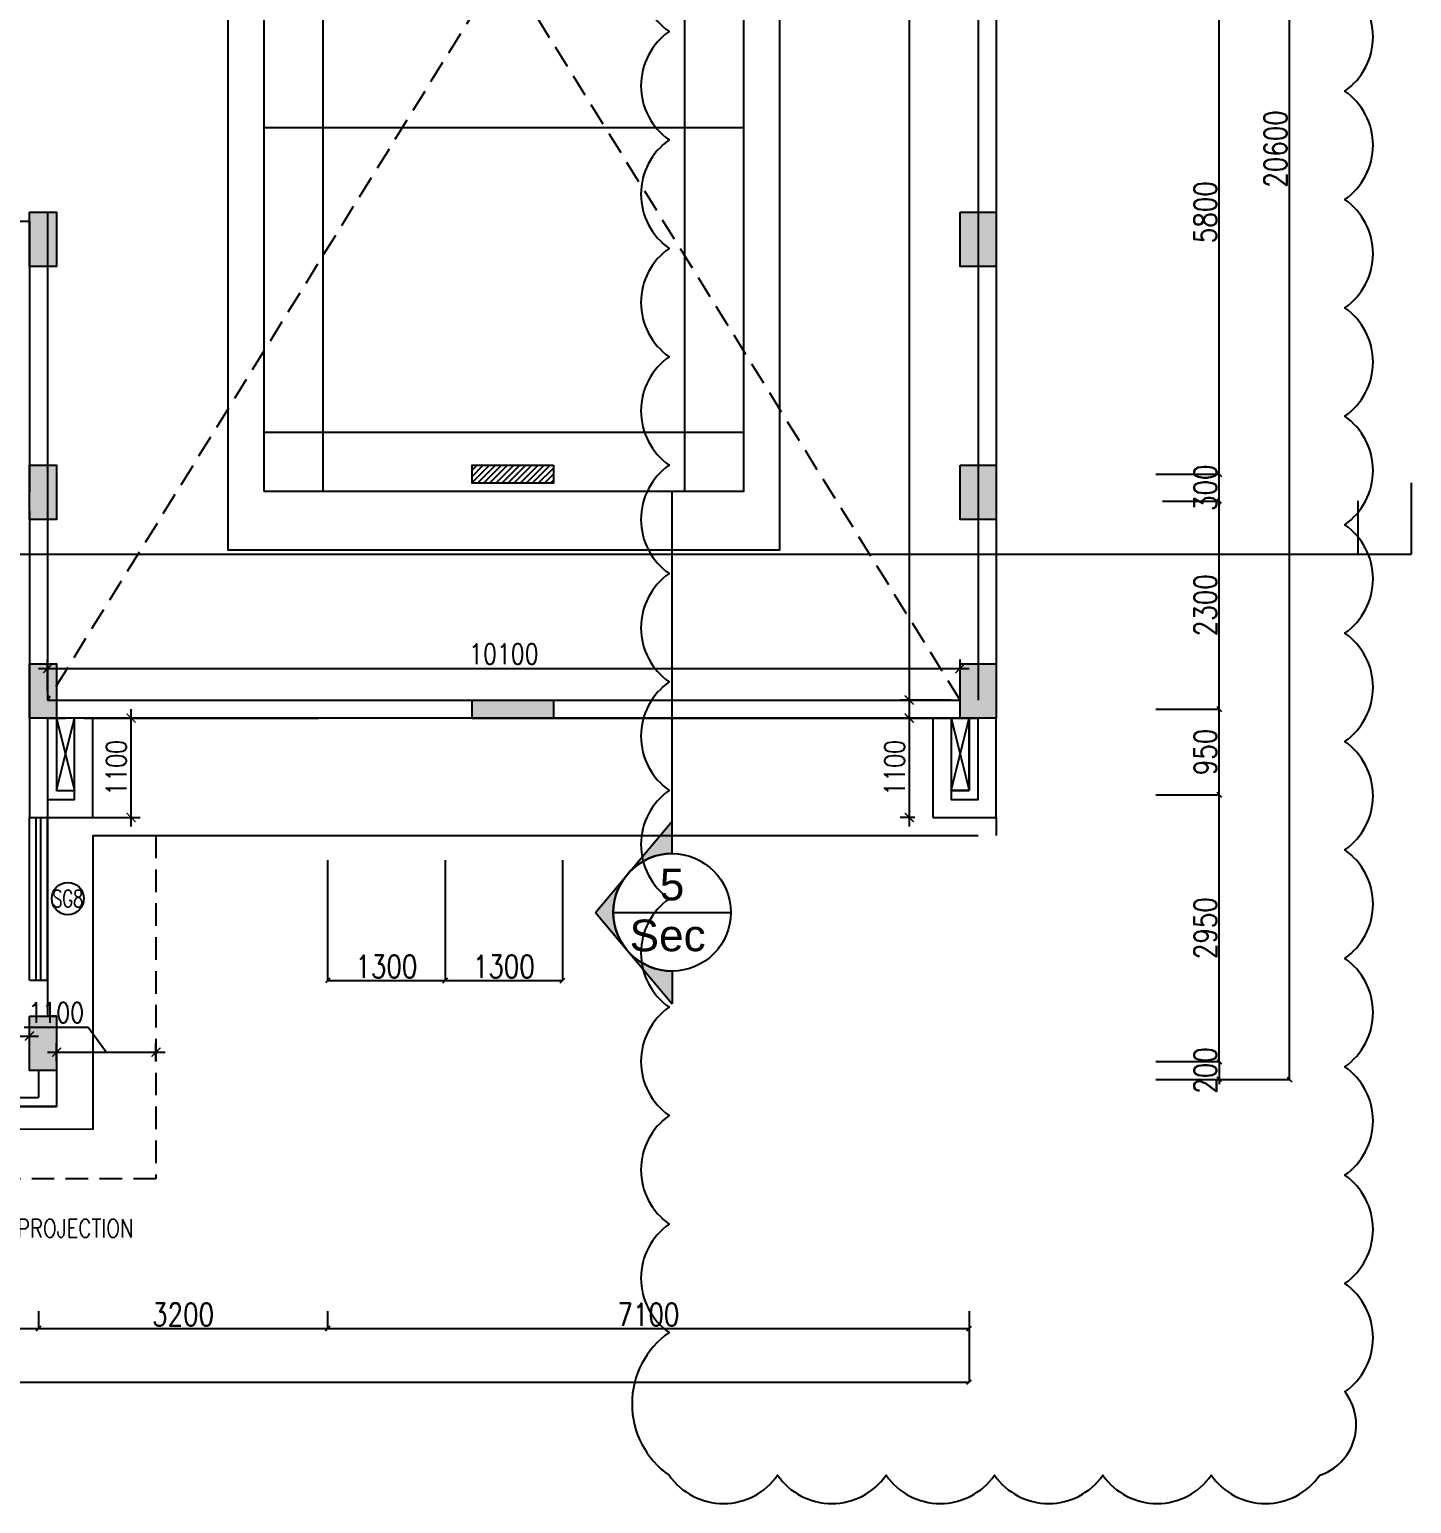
# Model space of a CAD drawing. Extents: x -32840 to 422982, y 280745 to 888746.
# Drawn here: x 103278 to 118574, y 799894 to 816211 of the extents above; entities that cross this region are included whole.
import ezdxf
from ezdxf import colors
from ezdxf.entities.mleader import LeaderData, LeaderLine
from ezdxf.enums import TextEntityAlignment as Align
from ezdxf.math import Vec2, Vec3

# ---------------------------------------------------------------- set-up
doc = ezdxf.new("R2010")
doc.units = 0
doc.header["$LTSCALE"] = 1000
doc.header["$PDMODE"] = 3
for name, pattern in [('CONTINOUS', [0]), ('HIDDEN', [0.375, 0.25, -0.125]), ('HIDDEN2', [0.1875, 0.125, -0.0625])]:
    doc.linetypes.add(name, pattern=pattern)
doc.layers.get('Defpoints').update_dxf_attribs({"linetype": 'HIDDEN'})
for name, color, linetype in [('A-Chejja', 5, 'HIDDEN'), ('a-dim', 3, 'Continuous'), ('A-duct', 1, 'Continuous'), ('A-Duct Above', 20, 'HIDDEN2'), ('A-Floor Projection', 5, 'CONTINOUS'), ('A-PLINE', 2, 'Continuous'), ('A-Tag LVl', 2, 'Continuous'), ('A-TAG-DW', 2, 'Continuous'), ('A-TXT', 6, 'Continuous'), ('A-WALL', 7, 'CONTINOUS'), ('a-win', 1, 'Continuous'), ('S-RCWALL', 10, 'Continuous'), ('S-RCWALL HATCH', 165, 'Continuous')]:
    doc.layers.add(name, color=color, linetype=linetype)
doc.layers.add('A-Dim grid', color=3, linetype='Continuous', transparency=0.5)
doc.layers.add('A-FUR', color=33, linetype='Continuous', plot=False, transparency=0.5)
doc.styles.add('Arial', font='arial.ttf')
doc.styles.add('ROMANS', font='romans.shx', dxfattribs={"width": 0.8})
doc.dimstyles.new('A-Dim Grid', dxfattribs={"dimscale": 100, "dimtxt": 2.5, "dimasz": 0.5, "dimexe": 0, "dimexo": 0, "dimgap": 0.3, "dimtad": 1, "dimdec": 0, "dimlfac": -0.01, "dimzin": 3, "dimdsep": 46, "dimtxsty": 'ROMANS', "dimblk": 'OBLIQUE', "dimcen": 5, "dimclrd": 256, "dimclre": 8, "dimclrt": 4, "dimadec": 0, "dimazin": 0, "dimtfac": 1, "dimtdec": 0, "dimtix": 1, "dimtmove": 1, "dimatfit": 3, "dimfxl": 1, "dimfrac": 2, "dimtolj": 1, "dimtzin": 3, "dimlwd": -1, "dimarcsym": 0})
doc.dimstyles.new('dim-1', dxfattribs={"dimscale": 100, "dimtxt": 2.25, "dimasz": 1, "dimexe": 1, "dimexo": 1, "dimgap": 0.5, "dimtad": 1, "dimdec": 0, "dimzin": 3, "dimdsep": 46, "dimtxsty": 'ROMANS', "dimblk": 'ARCHTICK', "dimcen": 0.0625, "dimdle": 1, "dimclrd": 256, "dimclre": 256, "dimclrt": 6, "dimadec": 0, "dimazin": 0, "dimtfac": 1, "dimtdec": 0, "dimtix": 1, "dimtmove": 1, "dimatfit": 3, "dimfxl": 1, "dimfrac": 2, "dimtolj": 1, "dimtzin": 3, "dimarcsym": 0})

# ---------------------------------------------------------------- blocks, each defined once
blk = doc.blocks.new('A$Cd25b2c89')
for p, q in [((750, 13400), (750, 0)), ((5350, 0), (5350, 13400)), ((6100, 12650), (0, 12650)), ((0, 8780), (6100, 8780)), ((0, 4620), (6100, 4620)), ((0, 750), (6100, 750))]:
    blk.add_line(p, q)
at = {"linetype": 'HIDDEN'}
blk.add_line((6100, 6705), (0, 6705), dxfattribs=at)
for points in [[(-450, 14150), (6550, 14150), (6550, -750), (-450, -750)], [(0, 0), (6100, 0), (6100, 13400), (0, 13400)]]:
    blk.add_lwpolyline(points, close=True)
blk = doc.blocks.new('TAG-DOOR-WINOW')
blk.add_circle((0, 0), 2.37)
at = {"color": 6, "style": 'ROMANS', "width": 0.7}
blk.add_attdef('DW', text='', height=2.5, dxfattribs=at).set_placement((0, 0), align=Align.MIDDLE_CENTER)
blk = doc.blocks.new('TAG-SEC-TAIL')
for p, q in [((25, 0), (25, 4)), ((22, 0), (22, 3)), ((0, 0), (25, 0))]:
    blk.add_line(p, q)
blk = doc.blocks.new('TAG-SEC')
blk.add_line((-6.5, 0), (6.5, 0))
blk.add_circle((0, 0), 6.5)
at = {"color": 6, "style": 'Arial'}
blk.add_attdef('88', text='', height=3.5, dxfattribs=at).set_placement((0, 3.08), align=Align.MIDDLE_CENTER)
at = {"color": 6, "style": 'ROMANS', "width": 0.708488}
blk.add_attdef('X8-X-8888', text='', height=1.75, dxfattribs=at).set_placement((-5.58, -2.55), (5.58, -2.55), align=Align.FIT)
blk = doc.blocks.new('TAG-SEC-ARROW')
h = blk.add_hatch(color=256)
h.paths.add_polyline_path([(-10.11, 0), (-6.5, 0, -0.2206), (-4.2, 4.96)])
h.paths.add_polyline_path([(0, 8.49), (-4.16, 5, -0.175251), (0, 6.5, -0.175251), (4.16, 5)])
h.paths.add_polyline_path([(4.2, 4.96, -0.2206), (6.5, 0), (10.11, 0)])
for p, q in [((0, 8.49), (-10.11, 0)), ((0, 8.49), (10.11, 0)), ((-6.5, 0), (-10.11, 0)), ((6.5, 0), (46.5, 0))]:
    blk.add_line(p, q)
blk.add_arc((0, 0), 6.5, 0, 180)
blk = doc.blocks.new('A$Ce1edbb18')
at = {"layer": 'A-Tag LVl', "xscale": 100.0000000000005, "yscale": 100.0000000000005, "zscale": 100.0000000000005, "rotation": 90}
blk.add_blockref('TAG-SEC-ARROW', (31812, -12050), dxfattribs=at)
at = {"layer": 'A-Tag LVl', "xscale": 100, "yscale": 100, "zscale": 100}
blk.add_blockref('TAG-SEC', (31812, -12050), dxfattribs=at).add_auto_attribs({'88': '5'})
at = {"layer": 'A-Tag LVl'}
ref = blk.add_blockref('TAG-SEC', (31812, -12050), dxfattribs=dict(at, xscale=100, yscale=100, zscale=100))
ref.add_attrib('88', '5', dxfattribs={"layer": '0', "color": 6, "height": 350, "style": 'Arial'}).set_placement((31812, -11742), align=Align.MIDDLE_CENTER)
ref.add_attrib('X8-X-8888', 'Sec', dxfattribs={"layer": '0', "color": 6, "height": 350, "rotation": 360, "style": 'Arial'}).set_placement((31763, -12305), align=Align.MIDDLE_CENTER)
blk = doc.blocks.new('_ArchTick')
at = {"color": 0, "linetype": 'ByBlock', "const_width": 0.15}
blk.add_lwpolyline([(-0.5, -0.5), (0.5, 0.5)], dxfattribs=at)
blk = doc.blocks.new('*D1305')
at = {"layer": 'a-dim', "lineweight": -2, "transparency": 16777216}
for p, q in [((113015, 808688, 0), (113015, 807388, 0)), ((113078, 808588, 0), (112915, 808588, 0)), ((113078, 807488, 0), (112915, 807488, 0))]:
    blk.add_line(p, q, dxfattribs=at)
at = {"layer": 'Defpoints', "color": 0, "transparency": 16777216}
for p in [(113178, 808588, 0), (113015, 807488, 0), (113178, 807488, 0)]:
    blk.add_point(p, dxfattribs=at)
at = {"layer": 'a-dim', "lineweight": -2, "transparency": 16777216, "xscale": 100, "yscale": 100, "zscale": 100}
for p, rotation in [((113015, 808588, 0), 90), ((113015, 807488, 0), 270)]:
    blk.add_blockref('_ArchTick', p, dxfattribs=dict(at, rotation=rotation))
at = {"layer": 'a-dim', "color": 6, "transparency": 16777216, "insert": (112853, 808038, 0), "char_height": 225, "attachment_point": 5, "rotation": 90, "style": 'ROMANS'}
blk.add_mtext('\\A1;1100', dxfattribs=at)
blk = doc.blocks.new('*D1306')
at = {"layer": 'a-dim', "lineweight": -2, "transparency": 16777216}
for p, q in [((104403, 807388, 0), (104403, 808688, 0)), ((104078, 808588, 0), (104503, 808588, 0)), ((103978, 807488, 0), (104503, 807488, 0))]:
    blk.add_line(p, q, dxfattribs=at)
at = {"layer": 'Defpoints', "color": 0, "transparency": 16777216}
for p in [(103978, 808588, 0), (104403, 808588, 0), (103878, 807488, 0)]:
    blk.add_point(p, dxfattribs=at)
at = {"layer": 'a-dim', "lineweight": -2, "transparency": 16777216, "xscale": 100, "yscale": 100, "zscale": 100}
for p, rotation in [((104403, 808588, 0), 90), ((104403, 807488, 0), 270)]:
    blk.add_blockref('_ArchTick', p, dxfattribs=dict(at, rotation=rotation))
at = {"layer": 'a-dim', "color": 6, "transparency": 16777216, "insert": (104240, 808038, 0), "char_height": 225, "attachment_point": 5, "rotation": 90, "style": 'ROMANS'}
blk.add_mtext('\\A1;1100', dxfattribs=at)
blk = doc.blocks.new('*D1308')
at = {"layer": 'a-dim', "lineweight": -2, "transparency": 16777216}
for p, q in [((103024, 805407, 0), (102461, 805407, 0)), ((103078, 805069, 0), (103024, 805407, 0)), ((102778, 805069, 0), (103378, 805069, 0)), ((102878, 804988, 0), (102878, 805169, 0)), ((103278, 804988, 0), (103278, 805169, 0))]:
    blk.add_line(p, q, dxfattribs=at)
at = {"layer": 'Defpoints', "color": 0, "transparency": 16777216}
for p in [(103278, 805069, 0), (102878, 804888, 0), (103278, 804888, 0)]:
    blk.add_point(p, dxfattribs=at)
at = {"layer": 'a-dim', "lineweight": -2, "transparency": 16777216, "xscale": 100, "yscale": 100, "zscale": 100, "rotation": 180}
blk.add_blockref('_ArchTick', (102878, 805069, 0), dxfattribs=at)
at = {"layer": 'a-dim', "lineweight": -2, "transparency": 16777216, "xscale": 100, "yscale": 100, "zscale": 100}
blk.add_blockref('_ArchTick', (103278, 805069, 0), dxfattribs=at)
at = {"layer": 'a-dim', "color": 6, "transparency": 16777216, "insert": (102742, 805569, 0), "char_height": 225, "attachment_point": 5, "style": 'ROMANS'}
blk.add_mtext('\\A1;400', dxfattribs=at)
blk = doc.blocks.new('*D1342')
at = {"layer": 'a-dim', "lineweight": -2, "transparency": 16777216}
for p, q in [((113014, 825188, 0), (113014, 808688, 0)), ((113478, 825088, 0), (112914, 825088, 0)), ((113478, 808788, 0), (112914, 808788, 0))]:
    blk.add_line(p, q, dxfattribs=at)
at = {"layer": 'Defpoints', "color": 0, "transparency": 16777216}
for p in [(113578, 825088, 0), (113014, 808788, 0), (113578, 808788, 0)]:
    blk.add_point(p, dxfattribs=at)
at = {"layer": 'a-dim', "lineweight": -2, "transparency": 16777216, "xscale": 100, "yscale": 100, "zscale": 100}
for p, rotation in [((113014, 825088, 0), 90), ((113014, 808788, 0), 270)]:
    blk.add_blockref('_ArchTick', p, dxfattribs=dict(at, rotation=rotation))
at = {"layer": 'a-dim', "color": 6, "transparency": 16777216, "insert": (112852, 816938, 0), "char_height": 225, "attachment_point": 5, "rotation": 90, "style": 'ROMANS'}
blk.add_mtext('\\A1;16300', dxfattribs=at)
blk = doc.blocks.new('*D1343')
at = {"layer": 'a-dim', "lineweight": -2, "transparency": 16777216}
for p, q in [((103378, 809137, 0), (113678, 809137, 0)), ((103478, 808888, 0), (103478, 809237, 0)), ((113578, 808888, 0), (113578, 809237, 0))]:
    blk.add_line(p, q, dxfattribs=at)
at = {"layer": 'Defpoints', "color": 0, "transparency": 16777216}
for p in [(113578, 809137, 0), (103478, 808788, 0), (113578, 808788, 0)]:
    blk.add_point(p, dxfattribs=at)
at = {"layer": 'a-dim', "lineweight": -2, "transparency": 16777216, "xscale": 100, "yscale": 100, "zscale": 100, "rotation": 180}
blk.add_blockref('_ArchTick', (103478, 809137, 0), dxfattribs=at)
at = {"layer": 'a-dim', "lineweight": -2, "transparency": 16777216, "xscale": 100, "yscale": 100, "zscale": 100}
blk.add_blockref('_ArchTick', (113578, 809137, 0), dxfattribs=at)
at = {"layer": 'a-dim', "color": 6, "transparency": 16777216, "insert": (108528, 809299, 0), "char_height": 225, "attachment_point": 5, "style": 'ROMANS'}
blk.add_mtext('\\A1;10100', dxfattribs=at)
blk = doc.blocks.new('_Oblique')
at = {"color": 0, "linetype": 'ByBlock', "lineweight": -2}
blk.add_line((-0.5, -0.5), (0.5, 0.5), dxfattribs=at)
at = {"color": 0, "linetype": 'ByBlock'}
blk.add_line((-0.5, -0.5), (0.5, 0.5), dxfattribs=at)
blk = doc.blocks.new('*D1235')
at = {"layer": 'A-Dim grid', "color": 8, "lineweight": -2, "transparency": 16777216}
for p, q in [((115743, 804788, 0), (116447, 804788, 0)), ((115743, 804588, 0), (116447, 804588, 0))]:
    blk.add_line(p, q, dxfattribs=at)
at = {"layer": 'A-Dim grid', "transparency": 16777216}
for p, q in [((116447, 804788, 0), (116447, 804838, 0)), ((116447, 804788, 0), (116447, 804588, 0)), ((116447, 804588, 0), (116447, 804538, 0))]:
    blk.add_line(p, q, dxfattribs=at)
at = {"layer": 'Defpoints', "color": 0, "transparency": 16777216}
for p in [(115743, 804788, 0), (115743, 804588, 0), (116447, 804588, 0)]:
    blk.add_point(p, dxfattribs=at)
at = {"layer": 'A-Dim grid', "transparency": 16777216, "xscale": 50, "yscale": 50, "zscale": 50}
for p, rotation in [((116447, 804788, 0), 270), ((116447, 804588, 0), 90)]:
    blk.add_blockref('_Oblique', p, dxfattribs=dict(at, rotation=rotation))
at = {"layer": 'A-Dim grid', "color": 4, "transparency": 16777216, "insert": (116292, 804688, 0), "char_height": 250, "attachment_point": 5, "rotation": 90, "style": 'ROMANS'}
blk.add_mtext('\\A1;200', dxfattribs=at)
blk = doc.blocks.new('*D1236')
at = {"layer": 'A-Dim grid', "color": 8, "lineweight": -2, "transparency": 16777216}
for p, q in [((115743, 807738, 0), (116447, 807738, 0)), ((115743, 804788, 0), (116447, 804788, 0))]:
    blk.add_line(p, q, dxfattribs=at)
at = {"layer": 'A-Dim grid', "transparency": 16777216}
blk.add_line((116447, 804788, 0), (116447, 807738, 0), dxfattribs=at)
at = {"layer": 'Defpoints', "color": 0, "transparency": 16777216}
for p in [(115743, 807738, 0), (116447, 807738, 0), (115743, 804788, 0)]:
    blk.add_point(p, dxfattribs=at)
at = {"layer": 'A-Dim grid', "transparency": 16777216, "xscale": 50, "yscale": 50, "zscale": 50}
for p, rotation in [((116447, 807738, 0), 90), ((116447, 804788, 0), 270)]:
    blk.add_blockref('_Oblique', p, dxfattribs=dict(at, rotation=rotation))
at = {"layer": 'A-Dim grid', "color": 4, "transparency": 16777216, "insert": (116292, 806263, 0), "char_height": 250, "attachment_point": 5, "rotation": 90, "style": 'ROMANS'}
blk.add_mtext('\\A1;2950', dxfattribs=at)
blk = doc.blocks.new('*D1237')
at = {"layer": 'A-Dim grid', "color": 8, "lineweight": -2, "transparency": 16777216}
for p, q in [((115743, 808688, 0), (116447, 808688, 0)), ((115743, 807738, 0), (116447, 807738, 0))]:
    blk.add_line(p, q, dxfattribs=at)
at = {"layer": 'A-Dim grid', "transparency": 16777216}
blk.add_line((116447, 807738, 0), (116447, 808688, 0), dxfattribs=at)
at = {"layer": 'Defpoints', "color": 0, "transparency": 16777216}
for p in [(115743, 808688, 0), (116447, 808688, 0), (115743, 807738, 0)]:
    blk.add_point(p, dxfattribs=at)
at = {"layer": 'A-Dim grid', "transparency": 16777216, "xscale": 50, "yscale": 50, "zscale": 50}
for p, rotation in [((116447, 808688, 0), 90), ((116447, 807738, 0), 270)]:
    blk.add_blockref('_Oblique', p, dxfattribs=dict(at, rotation=rotation))
at = {"layer": 'A-Dim grid', "color": 4, "transparency": 16777216, "insert": (116292, 808213, 0), "char_height": 250, "attachment_point": 5, "rotation": 90, "style": 'ROMANS'}
blk.add_mtext('\\A1;950', dxfattribs=at)
blk = doc.blocks.new('*D1238')
at = {"layer": 'A-Dim grid', "color": 8, "lineweight": -2, "transparency": 16777216}
for p, q in [((115818, 810988, 0), (116447, 810988, 0)), ((115818, 808688, 0), (116447, 808688, 0))]:
    blk.add_line(p, q, dxfattribs=at)
at = {"layer": 'A-Dim grid', "transparency": 16777216}
blk.add_line((116447, 808688, 0), (116447, 810988, 0), dxfattribs=at)
at = {"layer": 'Defpoints', "color": 0, "transparency": 16777216}
for p in [(115818, 810988, 0), (116447, 810988, 0), (115818, 808688, 0)]:
    blk.add_point(p, dxfattribs=at)
at = {"layer": 'A-Dim grid', "transparency": 16777216, "xscale": 50, "yscale": 50, "zscale": 50}
for p, rotation in [((116447, 810988, 0), 90), ((116447, 808688, 0), 270)]:
    blk.add_blockref('_Oblique', p, dxfattribs=dict(at, rotation=rotation))
at = {"layer": 'A-Dim grid', "color": 4, "transparency": 16777216, "insert": (116292, 809838, 0), "char_height": 250, "attachment_point": 5, "rotation": 90, "style": 'ROMANS'}
blk.add_mtext('\\A1;2300', dxfattribs=at)
blk = doc.blocks.new('*D1239')
at = {"layer": 'A-Dim grid', "color": 8, "lineweight": -2, "transparency": 16777216}
for p, q in [((115743, 817088, 0), (116447, 817088, 0)), ((115743, 811288, 0), (116447, 811288, 0))]:
    blk.add_line(p, q, dxfattribs=at)
at = {"layer": 'A-Dim grid', "transparency": 16777216}
blk.add_line((116447, 811288, 0), (116447, 817088, 0), dxfattribs=at)
at = {"layer": 'Defpoints', "color": 0, "transparency": 16777216}
for p in [(115743, 817088, 0), (116447, 817088, 0), (115743, 811288, 0)]:
    blk.add_point(p, dxfattribs=at)
at = {"layer": 'A-Dim grid', "transparency": 16777216, "xscale": 50, "yscale": 50, "zscale": 50}
for p, rotation in [((116447, 817088, 0), 90), ((116447, 811288, 0), 270)]:
    blk.add_blockref('_Oblique', p, dxfattribs=dict(at, rotation=rotation))
at = {"layer": 'A-Dim grid', "color": 4, "transparency": 16777216, "insert": (116292, 814188, 0), "char_height": 250, "attachment_point": 5, "rotation": 90, "style": 'ROMANS'}
blk.add_mtext('\\A1;5800', dxfattribs=at)
blk = doc.blocks.new('*D1241')
at = {"layer": 'A-Dim grid', "color": 8, "lineweight": -2, "transparency": 16777216}
for p, q in [((116686, 825188, 0), (117224, 825188, 0)), ((116455, 804588, 0), (117224, 804588, 0))]:
    blk.add_line(p, q, dxfattribs=at)
at = {"layer": 'A-Dim grid', "transparency": 16777216}
blk.add_line((117224, 804588, 0), (117224, 825188, 0), dxfattribs=at)
at = {"layer": 'Defpoints', "color": 0, "transparency": 16777216}
for p in [(116686, 825188, 0), (117224, 825188, 0), (116455, 804588, 0)]:
    blk.add_point(p, dxfattribs=at)
at = {"layer": 'A-Dim grid', "transparency": 16777216, "xscale": 50, "yscale": 50, "zscale": 50}
for p, rotation in [((117224, 825188, 0), 90), ((117224, 804588, 0), 270)]:
    blk.add_blockref('_Oblique', p, dxfattribs=dict(at, rotation=rotation))
at = {"layer": 'A-Dim grid', "color": 4, "transparency": 16777216, "insert": (117069, 814888, 0), "char_height": 250, "attachment_point": 5, "rotation": 90, "style": 'ROMANS'}
blk.add_mtext('\\A1;20600', dxfattribs=at)
blk = doc.blocks.new('*D1243')
at = {"layer": 'A-Dim grid', "color": 8, "lineweight": -2, "transparency": 16777216}
for p, q in [((115818, 811288, 0), (116447, 811288, 0)), ((115818, 810988, 0), (116447, 810988, 0))]:
    blk.add_line(p, q, dxfattribs=at)
at = {"layer": 'A-Dim grid', "transparency": 16777216}
for p, q in [((116447, 811288, 0), (116447, 811338, 0)), ((116447, 810988, 0), (116447, 811288, 0)), ((116447, 810988, 0), (116447, 810938, 0))]:
    blk.add_line(p, q, dxfattribs=at)
at = {"layer": 'Defpoints', "color": 0, "transparency": 16777216}
for p in [(115818, 811288, 0), (116447, 811288, 0), (115818, 810988, 0)]:
    blk.add_point(p, dxfattribs=at)
at = {"layer": 'A-Dim grid', "transparency": 16777216, "xscale": 50, "yscale": 50, "zscale": 50}
for p, rotation in [((116447, 811288, 0), 270), ((116447, 810988, 0), 90)]:
    blk.add_blockref('_Oblique', p, dxfattribs=dict(at, rotation=rotation))
at = {"layer": 'A-Dim grid', "color": 4, "transparency": 16777216, "insert": (116292, 811138, 0), "char_height": 250, "attachment_point": 5, "rotation": 90, "style": 'ROMANS'}
blk.add_mtext('\\A1;300', dxfattribs=at)
blk = doc.blocks.new('*D1263')
at = {"layer": 'A-Dim grid', "color": 8, "lineweight": -2, "transparency": 16777216}
for p, q in [((97378, 802023, 0), (97378, 801832, 0)), ((103378, 802023, 0), (103378, 801832, 0))]:
    blk.add_line(p, q, dxfattribs=at)
at = {"layer": 'A-Dim grid', "transparency": 16777216}
blk.add_line((97378, 801832, 0), (103378, 801832, 0), dxfattribs=at)
at = {"layer": 'Defpoints', "color": 0, "transparency": 16777216}
for p in [(97378, 802023, 0), (103378, 802023, 0), (103378, 801832, 0)]:
    blk.add_point(p, dxfattribs=at)
at = {"layer": 'A-Dim grid', "transparency": 16777216, "xscale": 50, "yscale": 50, "zscale": 50, "rotation": 180}
blk.add_blockref('_Oblique', (97378, 801832, 0), dxfattribs=at)
at = {"layer": 'A-Dim grid', "transparency": 16777216, "xscale": 50, "yscale": 50, "zscale": 50}
blk.add_blockref('_Oblique', (103378, 801832, 0), dxfattribs=at)
at = {"layer": 'A-Dim grid', "color": 4, "transparency": 16777216, "insert": (100378, 801987, 0), "char_height": 250, "attachment_point": 5, "style": 'ROMANS'}
blk.add_mtext('\\A1;6000', dxfattribs=at)
blk = doc.blocks.new('*D1264')
at = {"layer": 'A-Dim grid', "color": 8, "lineweight": -2, "transparency": 16777216}
for p, q in [((103378, 802023, 0), (103378, 801832, 0)), ((106578, 802023, 0), (106578, 801832, 0))]:
    blk.add_line(p, q, dxfattribs=at)
at = {"layer": 'A-Dim grid', "transparency": 16777216}
blk.add_line((103378, 801832, 0), (106578, 801832, 0), dxfattribs=at)
at = {"layer": 'Defpoints', "color": 0, "transparency": 16777216}
for p in [(103378, 802023, 0), (106578, 802023, 0), (106578, 801832, 0)]:
    blk.add_point(p, dxfattribs=at)
at = {"layer": 'A-Dim grid', "transparency": 16777216, "xscale": 50, "yscale": 50, "zscale": 50, "rotation": 180}
blk.add_blockref('_Oblique', (103378, 801832, 0), dxfattribs=at)
at = {"layer": 'A-Dim grid', "transparency": 16777216, "xscale": 50, "yscale": 50, "zscale": 50}
blk.add_blockref('_Oblique', (106578, 801832, 0), dxfattribs=at)
at = {"layer": 'A-Dim grid', "color": 4, "transparency": 16777216, "insert": (104978, 801987, 0), "char_height": 250, "attachment_point": 5, "style": 'ROMANS'}
blk.add_mtext('\\A1;3200', dxfattribs=at)
blk = doc.blocks.new('*D1265')
at = {"layer": 'A-Dim grid', "color": 8, "lineweight": -2, "transparency": 16777216}
for p, q in [((78678, 801904, 0), (78678, 801239, 0)), ((113678, 801904, 0), (113678, 801239, 0))]:
    blk.add_line(p, q, dxfattribs=at)
at = {"layer": 'A-Dim grid', "transparency": 16777216}
blk.add_line((78678, 801239, 0), (113678, 801239, 0), dxfattribs=at)
at = {"layer": 'Defpoints', "color": 0, "transparency": 16777216}
for p in [(78678, 801904, 0), (113678, 801904, 0), (113678, 801239, 0)]:
    blk.add_point(p, dxfattribs=at)
at = {"layer": 'A-Dim grid', "transparency": 16777216, "xscale": 50, "yscale": 50, "zscale": 50, "rotation": 180}
blk.add_blockref('_Oblique', (78678, 801239, 0), dxfattribs=at)
at = {"layer": 'A-Dim grid', "transparency": 16777216, "xscale": 50, "yscale": 50, "zscale": 50}
blk.add_blockref('_Oblique', (113678, 801239, 0), dxfattribs=at)
at = {"layer": 'A-Dim grid', "color": 4, "transparency": 16777216, "insert": (96178, 801394, 0), "char_height": 250, "attachment_point": 5, "style": 'ROMANS'}
blk.add_mtext('\\A1;35000', dxfattribs=at)
blk = doc.blocks.new('*D1266')
at = {"layer": 'A-Dim grid', "color": 8, "lineweight": -2, "transparency": 16777216}
for p, q in [((106578, 802023, 0), (106578, 801832, 0)), ((113678, 802023, 0), (113678, 801832, 0))]:
    blk.add_line(p, q, dxfattribs=at)
at = {"layer": 'A-Dim grid', "transparency": 16777216}
blk.add_line((106578, 801832, 0), (113678, 801832, 0), dxfattribs=at)
at = {"layer": 'Defpoints', "color": 0, "transparency": 16777216}
for p in [(106578, 802023, 0), (113678, 802023, 0), (113678, 801832, 0)]:
    blk.add_point(p, dxfattribs=at)
at = {"layer": 'A-Dim grid', "transparency": 16777216, "xscale": 50, "yscale": 50, "zscale": 50, "rotation": 180}
blk.add_blockref('_Oblique', (106578, 801832, 0), dxfattribs=at)
at = {"layer": 'A-Dim grid', "transparency": 16777216, "xscale": 50, "yscale": 50, "zscale": 50}
blk.add_blockref('_Oblique', (113678, 801832, 0), dxfattribs=at)
at = {"layer": 'A-Dim grid', "color": 4, "transparency": 16777216, "insert": (110128, 801987, 0), "char_height": 250, "attachment_point": 5, "style": 'ROMANS'}
blk.add_mtext('\\A1;7100', dxfattribs=at)
blk = doc.blocks.new('*D1269')
at = {"layer": 'A-Dim grid', "color": 8, "lineweight": -2, "transparency": 16777216}
for p, q in [((106578, 807015, 0), (106578, 805684, 0)), ((107878, 807015, 0), (107878, 805684, 0))]:
    blk.add_line(p, q, dxfattribs=at)
at = {"layer": 'A-Dim grid', "transparency": 16777216}
blk.add_line((106578, 805684, 0), (107878, 805684, 0), dxfattribs=at)
at = {"layer": 'Defpoints', "color": 0, "transparency": 16777216}
for p in [(106578, 807015, 0), (107878, 807015, 0), (107878, 805684, 0)]:
    blk.add_point(p, dxfattribs=at)
at = {"layer": 'A-Dim grid', "transparency": 16777216, "xscale": 50, "yscale": 50, "zscale": 50, "rotation": 180}
blk.add_blockref('_Oblique', (106578, 805684, 0), dxfattribs=at)
at = {"layer": 'A-Dim grid', "transparency": 16777216, "xscale": 50, "yscale": 50, "zscale": 50}
blk.add_blockref('_Oblique', (107878, 805684, 0), dxfattribs=at)
at = {"layer": 'A-Dim grid', "color": 4, "transparency": 16777216, "insert": (107228, 805839, 0), "char_height": 250, "attachment_point": 5, "style": 'ROMANS'}
blk.add_mtext('\\A1;1300', dxfattribs=at)
blk = doc.blocks.new('*D1270')
at = {"layer": 'A-Dim grid', "color": 8, "lineweight": -2, "transparency": 16777216}
for p, q in [((107878, 807015, 0), (107878, 805684, 0)), ((109178, 807015, 0), (109178, 805684, 0))]:
    blk.add_line(p, q, dxfattribs=at)
at = {"layer": 'A-Dim grid', "transparency": 16777216}
blk.add_line((107878, 805684, 0), (109178, 805684, 0), dxfattribs=at)
at = {"layer": 'Defpoints', "color": 0, "transparency": 16777216}
for p in [(107878, 807015, 0), (109178, 807015, 0), (109178, 805684, 0)]:
    blk.add_point(p, dxfattribs=at)
at = {"layer": 'A-Dim grid', "transparency": 16777216, "xscale": 50, "yscale": 50, "zscale": 50, "rotation": 180}
blk.add_blockref('_Oblique', (107878, 805684, 0), dxfattribs=at)
at = {"layer": 'A-Dim grid', "transparency": 16777216, "xscale": 50, "yscale": 50, "zscale": 50}
blk.add_blockref('_Oblique', (109178, 805684, 0), dxfattribs=at)
at = {"layer": 'A-Dim grid', "color": 4, "transparency": 16777216, "insert": (108528, 805839, 0), "char_height": 250, "attachment_point": 5, "style": 'ROMANS'}
blk.add_mtext('\\A1;1300', dxfattribs=at)
blk = doc.blocks.new('*D1425')
at = {"layer": 'a-dim', "lineweight": -2, "transparency": 16777216}
for p, q in [((103928, 805165, 0), (103219, 805165, 0)), ((104128, 804890, 0), (103928, 805165, 0)), ((103478, 804890, 0), (104778, 804890, 0)), ((103578, 804788, 0), (103578, 804990, 0)), ((104678, 804788, 0), (104678, 804990, 0))]:
    blk.add_line(p, q, dxfattribs=at)
at = {"layer": 'Defpoints', "color": 0, "transparency": 16777216}
for p in [(104678, 804890, 0), (103578, 804688, 0), (104678, 804688, 0)]:
    blk.add_point(p, dxfattribs=at)
at = {"layer": 'a-dim', "lineweight": -2, "transparency": 16777216, "xscale": 100, "yscale": 100, "zscale": 100, "rotation": 180}
blk.add_blockref('_ArchTick', (103578, 804890, 0), dxfattribs=at)
at = {"layer": 'a-dim', "lineweight": -2, "transparency": 16777216, "xscale": 100, "yscale": 100, "zscale": 100}
blk.add_blockref('_ArchTick', (104678, 804890, 0), dxfattribs=at)
at = {"layer": 'a-dim', "color": 6, "transparency": 16777216, "insert": (103574, 805328, 0), "char_height": 225, "attachment_point": 5, "style": 'ROMANS'}
blk.add_mtext('\\A1;1100', dxfattribs=at)
blk = doc.blocks.new('NEWGR')
at = {"layer": 'S-RCWALL HATCH'}
for points in [[(240968, 397731), (241268, 397731), (241268, 398331), (240968, 398331)], [(251268, 397731), (251668, 397731), (251668, 398331), (251268, 398331)], [(240968, 394931), (241268, 394931), (241268, 395531), (240968, 395531)], [(251268, 394931), (251668, 394931), (251668, 395531), (251268, 395531)], [(240968, 393331), (241268, 393331), (241268, 392731), (240968, 392731)], [(251268, 393331), (251668, 393331), (251668, 392731), (251268, 392731)], [(246767, 392931), (245867, 392931), (245867, 392731), (246767, 392731)], [(240968, 389431), (241268, 389431), (241268, 388831), (240968, 388831)]]:
    blk.add_hatch(color=253, dxfattribs=at).paths.add_polyline_path(points)
h = blk.add_hatch(dxfattribs=at)
h.set_pattern_fill('ANSI31', color=253, scale=15, style=0)
h.paths.add_polyline_path([(246767, 395531), (245867, 395531), (245867, 395331), (246767, 395331)])
at = {"layer": 'S-RCWALL'}
for points in [[(240968, 398331), (241268, 398331), (241268, 397731), (240968, 397731)], [(251268, 398331), (251668, 398331), (251668, 397731), (251268, 397731)], [(240968, 395531), (241268, 395531), (241268, 394931), (240968, 394931)], [(246767, 395531), (246767, 395331), (245867, 395331), (245867, 395531)], [(251268, 395531), (251668, 395531), (251668, 394931), (251268, 394931)], [(240968, 393331), (241268, 393331), (241268, 392731), (240968, 392731)], [(251268, 393331), (251668, 393331), (251668, 392731), (251268, 392731)], [(246767, 392931), (246767, 392731), (245867, 392731), (245867, 392931)], [(240968, 389431), (241268, 389431), (241268, 388831), (240968, 388831)]]:
    blk.add_lwpolyline(points, close=True, dxfattribs=at)

msp = doc.modelspace()

# ---------------------------------------------------------------- linework, layer by layer
at = {"elevation": 0}
for points in [[(103777.9, 808587.9), (103477.9, 808587.9), (103477.9, 807687.9), (103777.9, 807687.9)], [(113777.9, 808587.7), (113477.9, 808587.7), (113477.9, 807687.7), (113777.9, 807687.7)]]:
    msp.add_lwpolyline(points, close=True, dxfattribs=at)
at = {"layer": 'A-Chejja', "elevation": 0}
msp.add_lwpolyline([(104677.9, 807287.9), (104677.7, 803487.9), (89477.7, 803487.9), (89477.9, 805287.9)], dxfattribs=at)
at = {"layer": 'A-duct'}
for p, q in [((103577.9, 807787.9, 0), (103777.9, 808587.9, 0)), ((103577.9, 808587.9, 0), (103777.9, 807787.9, 0)), ((103577.9, 808587.9, 0), (103577.9, 807787.9, 0)), ((113477.5, 807787.7, 0), (113677.9, 808587.7, 0)), ((113477.5, 808587.7, 0), (113677.9, 807787.7, 0)), ((113677.9, 807787.7, 0), (113677.9, 808587.7, 0)), ((113677.9, 808587.7, 0), (113677.9, 807787.7, 0)), ((103577.9, 807787.9, 0), (103777.9, 807787.9, 0)), ((113477.5, 807787.7, 0), (113677.9, 807787.7, 0)), ((113677.9, 807787.7, 0), (113477.5, 807787.7, 0))]:
    msp.add_line(p, q, dxfattribs=at)
at = {"layer": 'A-Duct Above', "ltscale": 2}
for p, q in [((113577.9, 808787.7, 0), (103477.9, 825087.9, 0)), ((113577.9, 825087.7, 0), (103477.9, 808787.9, 0))]:
    msp.add_line(p, q, dxfattribs=at)
at = {"layer": 'A-Floor Projection', "color": 1}
for p, q in [((113977.9, 807487.7, 0), (113977.9, 807287.7, 0)), ((103977.9, 807287.9, 0), (113777.9, 807287.7, 0))]:
    msp.add_line(p, q, dxfattribs=at)
at = {"layer": 'A-Floor Projection', "color": 1, "elevation": 0}
msp.add_lwpolyline([(103977.9, 807287.9), (103977.9, 804037.9), (90377.9, 803987.9), (90377.9, 804187.9), (78577.9, 804187.9), (78577.9, 805287.9)], dxfattribs=at)
at = {"layer": 'A-PLINE', "elevation": 0}
msp.add_lwpolyline([(110358.3, 817388, 0.5205671), (110358.3, 816188, 0.5205671), (110358.3, 814988, 0.5205671), (110358.3, 813788, 0.5205671), (110358.3, 812588, 0.5205671), (110358.3, 811388, 0.5205671), (110358.3, 810188, 0.5205671), (110358.3, 808988, 0.5205671), (110358.3, 807788, 0.5205671), (110358.3, 806588, 0.5205671), (110358.3, 805388, 0.5205671), (110358.3, 804188, 0.5205671), (110358.3, 802988, 0.5205671), (110358.3, 801788, 0.5205671), (110358.3, 800206.7, 0.5205671), (111558.3, 800206.7, 0.5205671), (112758.3, 800206.7, 0.5205671), (113958.3, 800206.7, 0.5205671), (115158.3, 800206.7, 0.5205671), (116358.3, 800206.7, 0.5205671), (117558.3, 800206.7, 0.5205671), (117836, 801129, 0.5205671), (117836, 802329, 0.5205671), (117836, 803529, 0.5205671), (117836, 804729, 0.5205671), (117836, 805929, 0.5205671), (117836, 807129, 0.5205671), (117836, 808329, 0.5205671), (117836, 809529, 0.5205671), (117836, 810729, 0.5205671), (117836, 811929, 0.5205671), (117836, 813129, 0.5205671), (117836, 814329, 0.5205671), (117836, 815529, 0.5205671), (117836, 816729, 0.5205671)], format="xyb", dxfattribs=at)
at = {"layer": 'A-Tag LVl', "ltscale": 25}
msp.add_line((80863.9, 810403.3, 0), (113643.9, 810403.1, 0), dxfattribs=at)
at = {"layer": 'A-WALL'}
for p, q in [((113777.9, 825087.7, 0), (113777.9, 808787.7, 0)), ((103277.9, 814187.6, 0), (103477.9, 814187.6, 0)), ((103477.9, 814187.6, 0), (103477.9, 808787.9, 0)), ((100277.9, 814087.6, 0), (103277.9, 814087.6, 0)), ((103277.9, 814087.6, 0), (103277.9, 811087.9, 0)), ((103277.9, 810887.9, 0), (103277.9, 807487.9, 0)), ((103477.9, 808787.9, 0), (113577.9, 808787.7, 0)), ((103477.9, 808587.9, 0), (103677.9, 808587.9, 0)), ((103477.9, 808587.9, 0), (103477.9, 807687.9, 0)), ((103777.9, 807687.9, 0), (103777.9, 808587.9, 0)), ((103877.9, 808587.9, 0), (106477.9, 808587.9, 0)), ((103977.9, 807487.9, 0), (103977.9, 808587.9, 0)), ((108177.9, 808587.9, 0), (113777.9, 808587.7, 0)), ((113277.5, 808587.7, 0), (113277.5, 807487.7, 0)), ((113977.9, 808587.7, 0), (113377.9, 808587.7, 0)), ((113477.5, 808587.7, 0), (113477.5, 807687.7, 0)), ((113777.9, 808587.7, 0), (113577.9, 808587.7, 0)), ((113777.9, 807687.7, 0), (113777.9, 808587.7, 0)), ((113977.9, 807487.7, 0), (113977.9, 808587.7, 0)), ((103477.9, 807687.9, 0), (103777.9, 807687.9, 0)), ((113477.5, 807687.7, 0), (113777.9, 807687.7, 0)), ((103277.9, 807487.9, 0), (103477.9, 807487.9, 0)), ((103277.9, 807487.9, 0), (103977.9, 807487.9, 0)), ((113277.5, 807487.7, 0), (113977.9, 807487.7, 0)), ((103277.9, 805687.9, 0), (103477.9, 805687.9, 0)), ((103477.9, 805687.9, 0), (103477.9, 805287.9, 0)), ((103577.9, 805287.9, 0), (103477.9, 805287.9, 0)), ((103577.9, 805287.9, 0), (103577.9, 804287.9, 0)), ((103377.9, 804687.9, 0), (103377.9, 804387.9, 0)), ((102877.9, 804287.9, 0), (103577.9, 804287.9, 0)), ((102977.9, 804387.9, 0), (103377.9, 804387.9, 0))]:
    msp.add_line(p, q, dxfattribs=at)
at = {"layer": 'A-WALL', "elevation": 0, "flags": 128}
msp.add_lwpolyline([(109377.9, 825287.9), (113977.9, 825287.7), (113977.9, 808587.7), (108177.9, 808587.9), (108177.9, 808587.9), (106477.9, 808587.9), (106477.9, 808587.9), (103477.9, 808587.9), (103477.9, 805287.9), (103577.9, 805287.9), (103577.9, 804287.9), (102877.9, 804287.9), (102877.9, 804687.9), (91377.9, 804687.9), (91377.9, 804287.9), (90677.9, 804287.9), (90677.9, 805287.9), (84677.9, 805287.9), (84677.9, 805287.9), (83477.9, 805287.9), (83477.9, 805287.9), (78577.9, 805287.9), (78577.9, 818487.9)], dxfattribs=at)
at = {"layer": 'a-win'}
for p, q in [((103277.9, 805687.9, 0), (103277.9, 807487.9, 0)), ((103352.9, 805687.9, 0), (103352.9, 807487.9, 0)), ((103402.9, 805687.9, 0), (103402.9, 807487.9, 0)), ((103477.9, 805687.9, 0), (103477.9, 807487.9, 0))]:
    msp.add_line(p, q, dxfattribs=at)

# ---------------------------------------------------------------- block references
msp.add_blockref('A$Ce1edbb18', (78577.9, 818487.9, 0))
at = {"layer": 'A-FUR', "xscale": 0.8714285714285637, "yscale": 0.8714285714285637, "zscale": 0.8714285714285637}
msp.add_blockref('A$Cd25b2c89', (105870, 811099.4, 0), dxfattribs=at)
at = {"layer": 'A-Tag LVl', "ltscale": 25, "xscale": 197.222389832288, "yscale": 197.222389832288, "zscale": 197.222389832288}
msp.add_blockref('TAG-SEC-TAIL', (113643.9, 810403.1, 0), dxfattribs=at)
at = {"layer": 'A-TAG-DW'}
ref = msp.add_blockref('TAG-DOOR-WINOW', (103701.7, 806590, 0), dxfattribs=dict(at, xscale=75.00000000000004, yscale=75.00000000000004, zscale=75.00000000000004, rotation=334.3000000001243))
ref.add_attrib('DW', 'SG8', dxfattribs={"layer": '0', "color": 6, "height": 187.5, "style": 'ROMANS', "width": 0.7}).set_placement((103701.7, 806590, 0), align=Align.MIDDLE_CENTER)
at = {"layer": 'S-RCWALL'}
msp.add_blockref('NEWGR', (-137690.3, 415856.7, 0), dxfattribs=at)

# ---------------------------------------------------------------- dimensions: what is measured, and where the dimension line sits
at = {"layer": 'a-dim'}
for base, p1, p2, picture, middle in [((113014.3, 808787.7, 0), (113577.9, 825087.7, 0), (113577.9, 808787.7, 0), '*D1342', (112851.8, 816937.7, 0)), ((104402.6, 808587.9, 0), (103877.9, 807487.9, 0), (103977.9, 808587.9, 0), '*D1306', (104240.1, 808037.9, 0)), ((113015.2, 807487.7, 0), (113177.9, 808587.7, 0), (113177.9, 807487.7, 0), '*D1305', (112852.7, 808037.7, 0))]:
    dim = msp.add_linear_dim(base=base, p1=p1, p2=p2, angle=90, dimstyle='dim-1', dxfattribs=at)
    dim.commit()
    dim.dimension.update_dxf_attribs({"geometry": picture, "text_midpoint": middle})
dim = msp.add_linear_dim(base=(113577.9, 809136.8, 0), p1=(103477.9, 808787.9, 0), p2=(113577.9, 808787.7, 0), dimstyle='dim-1', dxfattribs=at)
dim.commit()
dim.dimension.update_dxf_attribs({"geometry": '*D1343', "text_midpoint": (108527.9, 809299.3, 0)})
for base, p1, p2, picture, middle in [((103277.9, 805069.4, 0), (102877.9, 804887.9, 0), (103277.9, 804887.9, 0), '*D1308', (102973.5, 805406.7, 0)), ((104677.8, 804890.2, 0), (103577.9, 804687.9, 0), (104677.8, 804687.9, 0), '*D1425', (103877.9, 805165.2, 0))]:
    dim = msp.add_linear_dim(base=base, p1=p1, p2=p2, dimstyle='dim-1', dxfattribs=at)
    dim.commit()
    dim.dimension.update_dxf_attribs({"geometry": picture, "text_midpoint": middle, "dimtype": 160})
at = {"layer": 'A-Dim grid'}
for base, p1, p2, picture, middle in [((117223.6, 825187.9, 0), (116454.6, 804587.9, 0), (116685.7, 825187.9, 0), '*D1241', (117068.6, 814887.9, 0)), ((116447.4, 817087.9, 0), (115743.4, 811287.9, 0), (115743.4, 817087.9, 0), '*D1239', (116292.4, 814187.9, 0)), ((116447.4, 811287.9, 0), (115818.4, 810987.9, 0), (115818.4, 811287.9, 0), '*D1243', (116292.4, 811137.9, 0)), ((116447.4, 810987.9, 0), (115818.4, 808687.9, 0), (115818.4, 810987.9, 0), '*D1238', (116292.4, 809837.9, 0)), ((116447.3870019, 808687.9445446, 0), (115743.423455, 807737.9445446, 0), (115743.423455, 808687.9445446, 0), '*D1237', (116292.3870019, 808212.9445446, 0)), ((116447.387, 807737.94454, 0), (115743.42345, 804787.94455, 0), (115743.42345, 807737.94454, 0), '*D1236', (116292.387, 806262.94455, 0)), ((116447.4, 804587.9, 0), (115743.4, 804787.9, 0), (115743.4, 804587.9, 0), '*D1235', (116292.4, 804687.9, 0))]:
    dim = msp.add_linear_dim(base=base, p1=p1, p2=p2, angle=90, dimstyle='A-Dim Grid', dxfattribs=at)
    dim.commit()
    dim.dimension.update_dxf_attribs({"geometry": picture, "text_midpoint": middle})
for base, p1, p2, picture, middle in [((107877.9, 805683.5, 0), (106577.9, 807014.9, 0), (107877.9, 807014.9, 0), '*D1269', (107227.9, 805838.5, 0)), ((109177.9, 805683.5, 0), (107877.9, 807014.9, 0), (109177.9, 807014.9, 0), '*D1270', (108527.9, 805838.5, 0)), ((103377.9, 801832, 0), (97377.9, 802023.4, 0), (103377.9, 802023.4, 0), '*D1263', (100377.9, 801987, 0)), ((106577.9, 801832, 0), (103377.9, 802023.4, 0), (106577.9, 802023.4, 0), '*D1264', (104977.9, 801987, 0)), ((113678.1, 801831.8, 0), (106577.9, 802023.4, 0), (113678.1, 802023.2, 0), '*D1266', (110128, 801986.8, 0)), ((113678.1, 801239.1, 0), (78677.9, 801903.8, 0), (113678.1, 801903.6, 0), '*D1265', (96178, 801394.1, 0))]:
    dim = msp.add_linear_dim(base=base, p1=p1, p2=p2, dimstyle='A-Dim Grid', dxfattribs=at)
    dim.commit()
    dim.dimension.update_dxf_attribs({"geometry": picture, "text_midpoint": middle})

# ---------------------------------------------------------------- leaders
at = {"layer": 'A-TXT'}
ml = msp.add_multileader_mtext('Standard', dxfattribs=at)
ml.set_content('FLOOR SLAB PROJECTION', color=256, style='ROMANS')
ml.set_leader_properties()
ml.build(insert=Vec2(0, 0))
ml.multileader.update_dxf_attribs({"dogleg_length": 50, "arrow_head_size": 150})
ctx = ml.context
ctx.base_point, ctx.char_height, ctx.arrow_head_size, ctx.plane_origin = Vec3(101712.2, 802940.1, 0), 200, 150, Vec3(110161.8, 802295, 0)
notes = []
notes.append((ctx, [(0, (1, 1, 0), (101275.5, 802940.1, 0), (1, 0), 436.7, [(0, [(101275.5, 804187.9, 0)], 0, [])])]))
ctx.mtext.insert, ctx.mtext.rotation, ctx.mtext.flow_direction = Vec3(101714.2, 803040.1, 0), 6.2831853, 5
for ctx, leaders in notes:
    for number, flags, end, landing, length, lines in leaders:
        leader = LeaderData()
        leader.index, (leader.has_last_leader_line, leader.has_dogleg_vector, leader.attachment_direction) = number, flags
        leader.last_leader_point, leader.dogleg_vector, leader.dogleg_length = Vec3(end), Vec3(landing), length
        for number, points, colour, breaks in lines:
            line = LeaderLine()
            line.index, line.vertices, line.color, line.breaks = number, Vec3.list(points), colors.encode_raw_color(colour), breaks
            leader.lines.append(line)
        ctx.leaders.append(leader)

doc.saveas('drawing.dxf')
